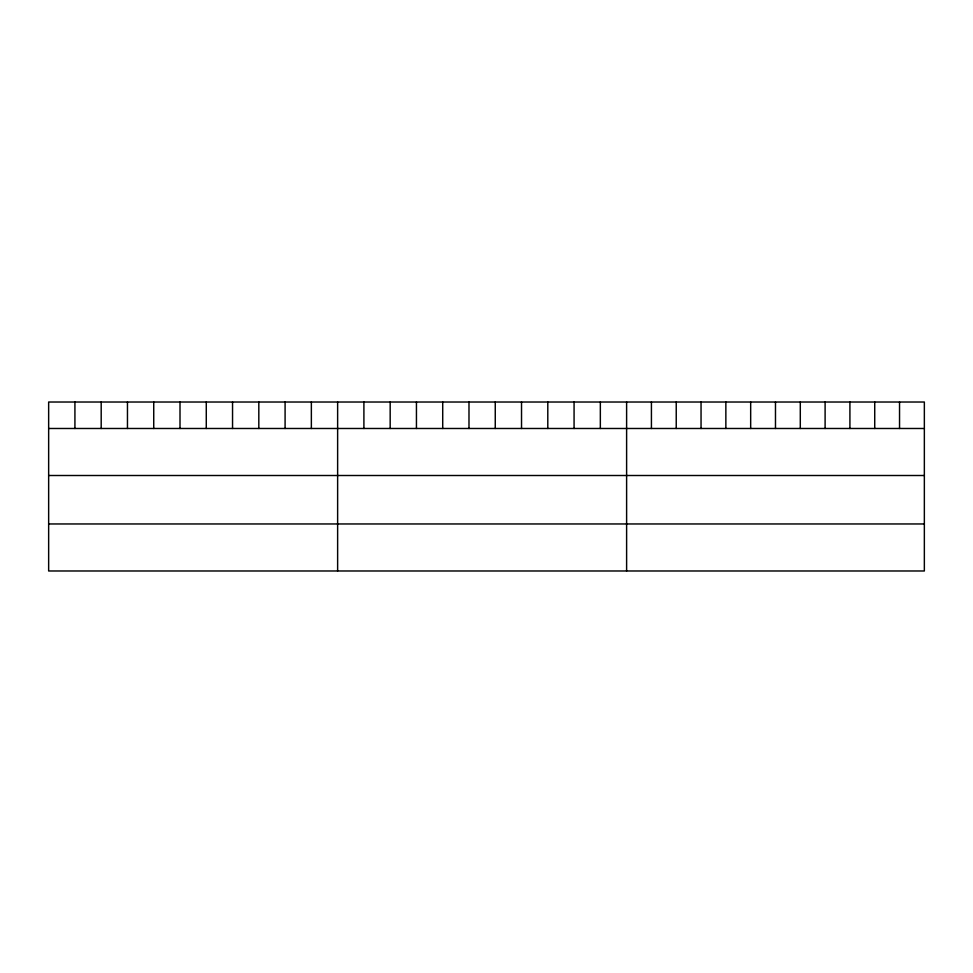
<?xml version="1.0" encoding="UTF-8"?>
<svg xmlns="http://www.w3.org/2000/svg" width="973" height="973" viewBox="0 0 973 973"><rect width="100%" height="100%" fill="white"/><g stroke="black" fill="none" stroke-linecap="round" stroke-linejoin="round"><path stroke-width="1.46" d="M924.35 428.485L924.35 570.981L48.65 570.981L48.65 402.019L924.35 402.019L924.35 428.485L48.65 428.485M48.65 475.505L924.35 475.505M48.65 523.961L924.35 523.961M899.539 402.019L899.539 428.485M874.727 402.019L874.727 428.485M849.915 402.019L849.915 428.485M825.104 402.019L825.104 428.485M800.293 402.019L800.293 428.485M775.481 402.019L775.481 428.485M750.67 402.019L750.67 428.485M725.858 402.019L725.858 428.485M701.047 402.019L701.047 428.485M676.235 402.019L676.235 428.485M651.424 402.019L651.424 428.485M626.612 402.019L626.612 570.981M600.341 402.019L600.341 428.485M574.07 402.019L574.07 428.485M547.799 402.019L547.799 428.485M521.528 402.019L521.528 428.485M495.257 402.019L495.257 428.485M468.986 402.019L468.986 428.485M442.715 402.019L442.715 428.485M416.444 402.019L416.444 428.485M390.173 402.019L390.173 428.485M363.902 402.019L363.902 428.485M337.631 402.019L337.631 570.981M311.36 402.019L311.36 428.485M285.089 402.019L285.089 428.485M258.818 402.019L258.818 428.485M232.547 402.019L232.547 428.485M206.276 402.019L206.276 428.485M180.005 402.019L180.005 428.485M153.734 402.019L153.734 428.485M127.463 402.019L127.463 428.485M101.192 402.019L101.192 428.485M74.921 402.019L74.921 428.485"/></g></svg>
